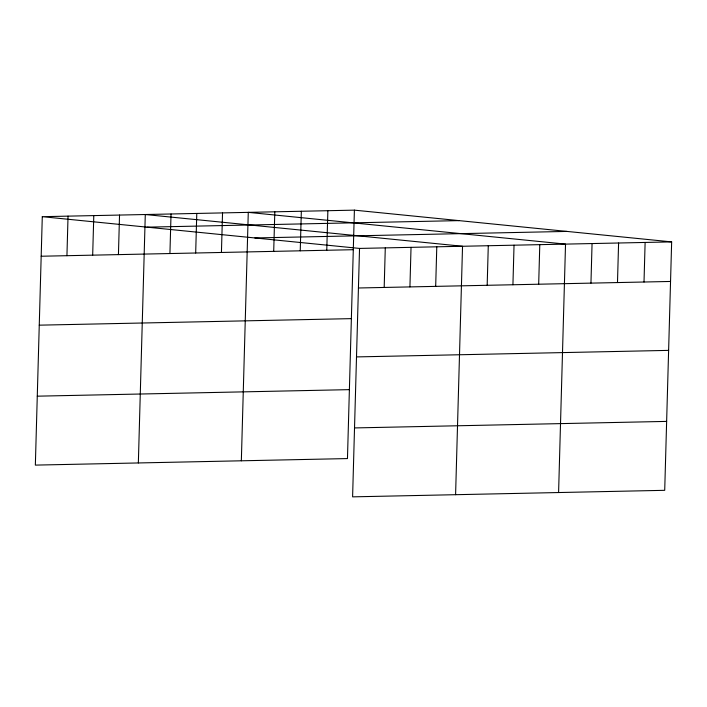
<?xml version="1.0" encoding="UTF-8"?>
<svg xmlns="http://www.w3.org/2000/svg" width="707" height="707" viewBox="0 0 707 707"><rect width="100%" height="100%" fill="white"/><g stroke="black" fill="none" stroke-linecap="round" stroke-linejoin="round"><path stroke-width="1.06" d="M42.287 216.678L35.35 465.109L347.464 458.578L354.401 210.147L42.287 216.678L359.536 248.422L671.65 241.891L664.713 490.322L352.599 496.853L359.536 248.422M66.935 255.695L68.04 216.139M92.679 255.156L93.792 215.6M118.431 254.617L119.536 215.061M138.351 462.952L145.288 214.521L462.537 246.266L455.591 494.697M169.927 253.539L171.032 213.982M195.68 253L196.785 213.443M221.432 252.47L222.537 212.904M241.343 460.796L248.281 212.365L565.529 244.109L558.592 492.549M273.706 251.374L274.811 211.808M300.236 250.817L301.341 211.252M326.767 250.26L327.871 210.695M384.184 287.449L385.288 247.883M409.927 286.909L411.032 247.344M435.68 286.37L436.785 246.805M487.176 285.292L488.281 245.727M512.928 284.753L514.033 245.188M538.681 284.214L539.786 244.649M590.955 283.118L592.059 243.562M617.485 282.561L618.59 243.005M644.015 282.013L645.12 242.448M146.985 227.15L459.09 220.619M254.847 237.95L566.961 231.419M41.183 256.234L353.297 249.704M358.431 287.988L670.545 281.457M39.256 325.167L351.37 318.636M356.505 356.911L668.619 350.38M37.277 396.176L349.391 389.645M354.525 427.929L666.639 421.399M354.401 210.147L671.65 241.891"/></g></svg>
